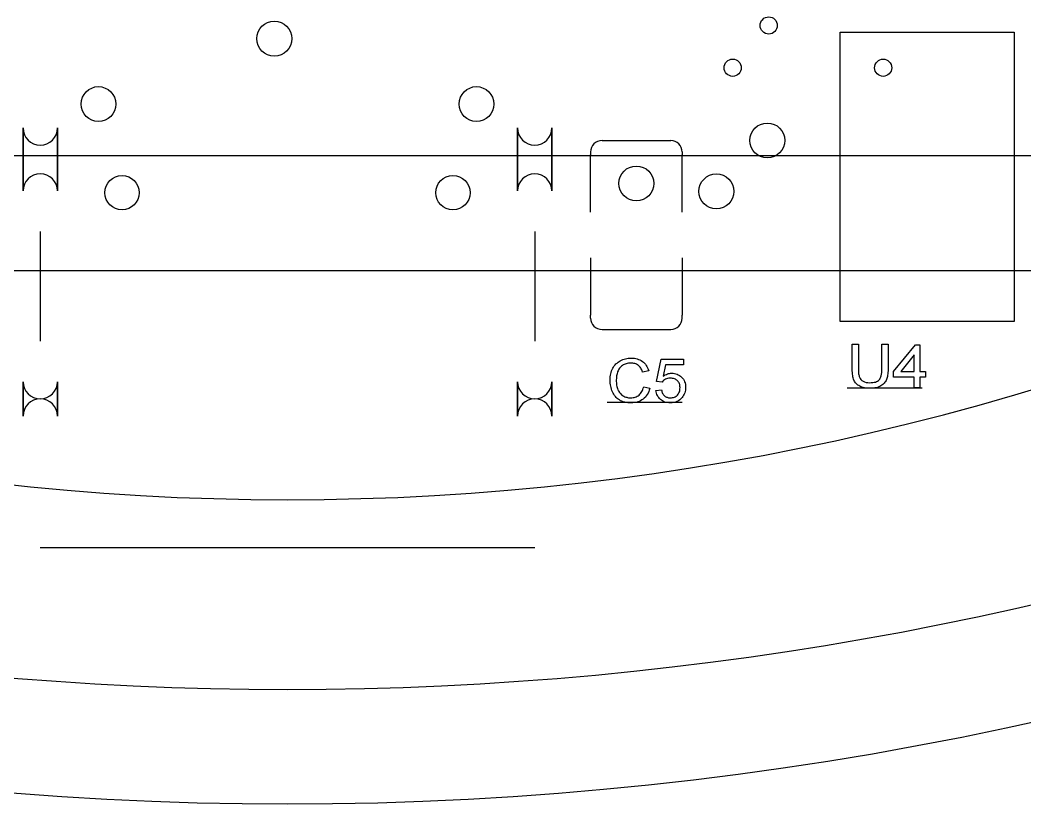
# Model space of a CAD drawing. Header units: millimetres. Extents: x -30 to 30, y -30 to 30.
# Drawn here: x -4.67 to 12.88, y -30 to -16.31 of the extents above; entities that cross this region are included whole.
import ezdxf

# ---------------------------------------------------------------- set-up
doc = ezdxf.new("R2010")
doc.units = ezdxf.units.MM
doc.linetypes.add('CENTERX2', pattern=[20.32, 12.7, -2.54, 2.54, -2.54])

msp = doc.modelspace()

# ---------------------------------------------------------------- linework, layer by layer
at = {"color": 7, "linetype": 'Continuous'}
for p, q in [((9.655, -16.524), (12.697, -16.524)), ((9.655, -21.576), (9.655, -16.524)), ((12.697, -16.524), (12.697, -21.576)), ((-4.62, -18.197), (-4.62, -19.297)), ((-4.62, -19.297), (-4.62, -18.197)), ((-4.02, -18.197), (-4.02, -19.297)), ((-4.02, -19.297), (-4.02, -18.197)), ((4.02, -18.197), (4.02, -19.297)), ((4.02, -19.297), (4.02, -18.197)), ((4.62, -18.197), (4.62, -19.297)), ((4.62, -19.297), (4.62, -18.197)), ((5.496, -18.416), (6.696, -18.416)), ((5.296, -18.616), (5.296, -18.666)), ((5.296, -19.666), (5.296, -18.666)), ((6.896, -18.616), (6.896, -18.666)), ((6.896, -19.666), (6.896, -18.666)), ((-4.32, -20.003), (-4.32, -21.921)), ((4.32, -20.003), (4.32, -21.921)), ((5.296, -20.466), (5.296, -21.466)), ((6.896, -20.466), (6.896, -21.466)), ((5.296, -21.516), (5.296, -21.466)), ((6.896, -21.516), (6.896, -21.466)), ((12.697, -21.576), (9.655, -21.576)), ((5.496, -21.716), (6.696, -21.716)), ((-4.62, -22.627), (-4.62, -23.227)), ((-4.62, -23.227), (-4.62, -22.627)), ((-4.02, -22.627), (-4.02, -23.227)), ((-4.02, -23.227), (-4.02, -22.627)), ((4.02, -22.627), (4.02, -23.227)), ((4.02, -23.227), (4.02, -22.627)), ((4.62, -22.627), (4.62, -23.227)), ((4.62, -23.227), (4.62, -22.627)), ((4.32, -25.527), (-4.32, -25.527))]:
    msp.add_line(p, q, dxfattribs=at)
at = {"color": 7, "linetype": 'Continuous', "lineweight": 25}
for p, q in [((24.686, -18.686), (-20.845, -18.686)), ((-21.657, -20.686), (21.657, -20.686))]:
    msp.add_line(p, q, dxfattribs=at)
at = {"color": 7, "linetype": 'CENTERX2'}
for p, q in [((9.779, -22.733), (11.089, -22.733)), ((5.588, -22.987), (6.898, -22.987))]:
    msp.add_line(p, q, dxfattribs=at)
at = {"color": 7, "linetype": 'Continuous', "flags": 128}
for points in [[(10.385, -21.971), (10.492, -21.971), (10.492, -21.971), (10.492, -22.409), (10.492, -22.409), (10.492, -22.437), (10.49, -22.464), (10.488, -22.489), (10.485, -22.512), (10.481, -22.534), (10.477, -22.555), (10.471, -22.573), (10.465, -22.591), (10.458, -22.608), (10.449, -22.623), (10.439, -22.638), (10.427, -22.652), (10.414, -22.665), (10.4, -22.678), (10.384, -22.689), (10.367, -22.7), (10.349, -22.71), (10.329, -22.719), (10.308, -22.726), (10.285, -22.732), (10.262, -22.737), (10.236, -22.74), (10.209, -22.742), (10.181, -22.743), (10.181, -22.743), (10.154, -22.742), (10.128, -22.74), (10.103, -22.738), (10.08, -22.734), (10.058, -22.728), (10.037, -22.722), (10.017, -22.715), (9.999, -22.706), (9.982, -22.696), (9.966, -22.686), (9.951, -22.674), (9.938, -22.661), (9.926, -22.647), (9.915, -22.632), (9.906, -22.617), (9.897, -22.6), (9.89, -22.581), (9.884, -22.562), (9.879, -22.54), (9.875, -22.517), (9.871, -22.493), (9.869, -22.466), (9.867, -22.439), (9.867, -22.409), (9.867, -22.409), (9.867, -21.971), (9.867, -21.971), (9.974, -21.971), (9.974, -21.971), (9.974, -22.404), (9.974, -22.404), (9.975, -22.428), (9.976, -22.45), (9.977, -22.47), (9.979, -22.489), (9.982, -22.506), (9.985, -22.522), (9.989, -22.536), (9.993, -22.548), (10.005, -22.57), (10.019, -22.59), (10.037, -22.606), (10.059, -22.62), (10.083, -22.631), (10.11, -22.639), (10.14, -22.644), (10.172, -22.645), (10.172, -22.645), (10.2, -22.644), (10.226, -22.642), (10.249, -22.638), (10.271, -22.633), (10.29, -22.626), (10.307, -22.617), (10.323, -22.607), (10.336, -22.595), (10.347, -22.581), (10.357, -22.565), (10.366, -22.545), (10.372, -22.523), (10.378, -22.497), (10.382, -22.469), (10.384, -22.438), (10.385, -22.404), (10.385, -22.404), (10.385, -21.971)], [(10.951, -22.733), (10.951, -22.547), (10.951, -22.547), (10.59, -22.547), (10.59, -22.547), (10.59, -22.45), (10.59, -22.45), (10.971, -21.981), (10.971, -21.981), (11.049, -21.981), (11.049, -21.981), (11.049, -22.45), (11.049, -22.45), (11.147, -22.45), (11.147, -22.45), (11.147, -22.547), (11.147, -22.547), (11.049, -22.547), (11.049, -22.547), (11.049, -22.733), (11.049, -22.733), (10.951, -22.733)], [(6.223, -22.718), (6.33, -22.743), (6.33, -22.743), (6.321, -22.773), (6.311, -22.801), (6.299, -22.828), (6.285, -22.852), (6.269, -22.875), (6.252, -22.896), (6.233, -22.915), (6.213, -22.932), (6.191, -22.947), (6.168, -22.96), (6.144, -22.971), (6.119, -22.981), (6.092, -22.988), (6.065, -22.993), (6.036, -22.996), (6.006, -22.997), (6.006, -22.997), (5.975, -22.996), (5.945, -22.994), (5.917, -22.99), (5.891, -22.984), (5.866, -22.977), (5.842, -22.969), (5.82, -22.959), (5.799, -22.947), (5.78, -22.934), (5.762, -22.919), (5.745, -22.903), (5.729, -22.886), (5.715, -22.867), (5.701, -22.847), (5.689, -22.826), (5.678, -22.803), (5.668, -22.779), (5.66, -22.755), (5.653, -22.73), (5.647, -22.705), (5.643, -22.68), (5.639, -22.654), (5.637, -22.627), (5.637, -22.6), (5.637, -22.6), (5.638, -22.571), (5.64, -22.543), (5.643, -22.516), (5.648, -22.49), (5.655, -22.464), (5.663, -22.44), (5.672, -22.417), (5.683, -22.394), (5.695, -22.373), (5.709, -22.353), (5.724, -22.334), (5.739, -22.317), (5.757, -22.301), (5.775, -22.286), (5.795, -22.273), (5.815, -22.261), (5.837, -22.25), (5.859, -22.241), (5.882, -22.233), (5.905, -22.227), (5.929, -22.222), (5.953, -22.218), (5.978, -22.216), (6.004, -22.215), (6.004, -22.215), (6.032, -22.216), (6.06, -22.219), (6.086, -22.223), (6.111, -22.23), (6.135, -22.238), (6.158, -22.248), (6.18, -22.26), (6.2, -22.273), (6.219, -22.288), (6.237, -22.305), (6.253, -22.323), (6.268, -22.343), (6.281, -22.364), (6.292, -22.387), (6.302, -22.411), (6.311, -22.437), (6.311, -22.437), (6.203, -22.46), (6.203, -22.46), (6.196, -22.44), (6.189, -22.422), (6.18, -22.405), (6.171, -22.389), (6.161, -22.375), (6.15, -22.362), (6.139, -22.351), (6.126, -22.341), (6.113, -22.332), (6.099, -22.324), (6.085, -22.318), (6.069, -22.312), (6.053, -22.308), (6.036, -22.305), (6.018, -22.304), (5.999, -22.303), (5.999, -22.303), (5.977, -22.304), (5.957, -22.306), (5.937, -22.309), (5.918, -22.314), (5.9, -22.319), (5.883, -22.326), (5.867, -22.335), (5.851, -22.345), (5.837, -22.355), (5.824, -22.367), (5.812, -22.38), (5.801, -22.393), (5.791, -22.407), (5.782, -22.423), (5.775, -22.439), (5.768, -22.456), (5.758, -22.491), (5.75, -22.527), (5.746, -22.563), (5.744, -22.6), (5.744, -22.6), (5.745, -22.623), (5.746, -22.646), (5.748, -22.668), (5.751, -22.689), (5.756, -22.71), (5.76, -22.73), (5.766, -22.749), (5.773, -22.767), (5.781, -22.784), (5.79, -22.8), (5.799, -22.815), (5.81, -22.829), (5.822, -22.842), (5.835, -22.854), (5.848, -22.864), (5.863, -22.874), (5.879, -22.882), (5.894, -22.889), (5.91, -22.895), (5.927, -22.9), (5.943, -22.904), (5.96, -22.907), (5.978, -22.908), (5.995, -22.909), (5.995, -22.909), (6.016, -22.908), (6.037, -22.906), (6.056, -22.902), (6.075, -22.897), (6.093, -22.89), (6.11, -22.882), (6.126, -22.872), (6.142, -22.861), (6.156, -22.848), (6.169, -22.834), (6.181, -22.818), (6.192, -22.801), (6.202, -22.782), (6.21, -22.762), (6.217, -22.741), (6.223, -22.718)], [(6.438, -22.782), (6.536, -22.772), (6.536, -22.772), (6.539, -22.789), (6.543, -22.804), (6.548, -22.818), (6.554, -22.832), (6.561, -22.844), (6.568, -22.855), (6.577, -22.865), (6.586, -22.875), (6.597, -22.883), (6.608, -22.889), (6.619, -22.895), (6.632, -22.9), (6.645, -22.904), (6.659, -22.907), (6.674, -22.908), (6.689, -22.909), (6.689, -22.909), (6.708, -22.908), (6.726, -22.906), (6.743, -22.902), (6.759, -22.897), (6.774, -22.89), (6.788, -22.882), (6.801, -22.872), (6.813, -22.86), (6.823, -22.848), (6.833, -22.834), (6.84, -22.819), (6.847, -22.804), (6.852, -22.787), (6.855, -22.77), (6.857, -22.751), (6.858, -22.731), (6.858, -22.731), (6.857, -22.713), (6.855, -22.695), (6.852, -22.679), (6.847, -22.663), (6.841, -22.649), (6.834, -22.635), (6.825, -22.623), (6.815, -22.611), (6.804, -22.601), (6.791, -22.592), (6.777, -22.584), (6.762, -22.578), (6.746, -22.573), (6.728, -22.57), (6.709, -22.568), (6.689, -22.567), (6.689, -22.567), (6.664, -22.568), (6.642, -22.572), (6.621, -22.578), (6.602, -22.586), (6.585, -22.596), (6.57, -22.608), (6.557, -22.621), (6.545, -22.635), (6.545, -22.635), (6.448, -22.626), (6.448, -22.626), (6.526, -22.235), (6.526, -22.235), (6.917, -22.235), (6.917, -22.235), (6.917, -22.332), (6.917, -22.332), (6.606, -22.332), (6.606, -22.332), (6.566, -22.53), (6.566, -22.53), (6.584, -22.518), (6.601, -22.508), (6.619, -22.499), (6.638, -22.492), (6.656, -22.486), (6.675, -22.482), (6.694, -22.48), (6.713, -22.479), (6.713, -22.479), (6.738, -22.48), (6.762, -22.483), (6.785, -22.489), (6.807, -22.496), (6.828, -22.506), (6.848, -22.518), (6.867, -22.532), (6.885, -22.548), (6.902, -22.566), (6.916, -22.585), (6.928, -22.605), (6.938, -22.627), (6.946, -22.65), (6.951, -22.674), (6.955, -22.699), (6.956, -22.726), (6.956, -22.726), (6.955, -22.751), (6.952, -22.776), (6.947, -22.799), (6.94, -22.822), (6.932, -22.844), (6.921, -22.865), (6.908, -22.885), (6.894, -22.904), (6.894, -22.904), (6.874, -22.926), (6.853, -22.945), (6.83, -22.961), (6.805, -22.974), (6.779, -22.984), (6.75, -22.991), (6.72, -22.995), (6.689, -22.997), (6.689, -22.997), (6.663, -22.996), (6.638, -22.993), (6.615, -22.989), (6.592, -22.982), (6.571, -22.974), (6.551, -22.964), (6.532, -22.952), (6.515, -22.938), (6.499, -22.923), (6.485, -22.906), (6.472, -22.888), (6.462, -22.869), (6.453, -22.849), (6.446, -22.828), (6.441, -22.806), (6.438, -22.782)], [(10.951, -22.45), (10.951, -22.157), (10.951, -22.157), (10.714, -22.45), (10.714, -22.45), (10.951, -22.45)]]:
    msp.add_lwpolyline(points, dxfattribs=at)
at = {"color": 7, "linetype": 'Continuous'}
for centre, radius in [((8.408, -16.406), 0.15), ((-0.23, -16.637), 0.305), ((7.778, -17.145), 0.15), ((10.407, -17.145), 0.15), ((-3.302, -17.78), 0.305), ((3.302, -17.78), 0.305), ((8.382, -18.415), 0.305), ((6.096, -19.166), 0.305), ((-2.89, -19.327), 0.3), ((2.89, -19.327), 0.3), ((7.493, -19.304), 0.305)]:
    msp.add_circle(centre, radius, dxfattribs=at)
for centre, radius, start, end in [((-4.32, -18.197), 0.3, 180, 0), ((4.32, -18.197), 0.3, 180, 0), ((5.496, -18.616), 0.2, 90, 180), ((6.696, -18.616), 0.2, 0, 90), ((-4.32, -19.297), 0.3, 0, 180), ((4.32, -19.297), 0.3, 0, 180), ((0, 20.32), 45.008, 243.6171, 296.3829), ((5.496, -21.516), 0.2, 180, 270), ((6.696, -21.516), 0.2, 270, 360), ((-4.32, -22.627), 0.3, 180, 0), ((4.32, -22.627), 0.3, 180, 0), ((-4.32, -23.227), 0.3, 0, 180), ((4.32, -23.227), 0.3, 0, 180)]:
    msp.add_arc(centre, radius, start, end, dxfattribs=at)
at = {"color": 7, "linetype": 'Continuous', "lineweight": 25}
for radius, start, end in [(58, 248.58848, 291.41152), (60, 245.70481, 294.29519)]:
    msp.add_arc((0, 30), radius, start, end, dxfattribs=at)

doc.saveas('drawing.dxf')
